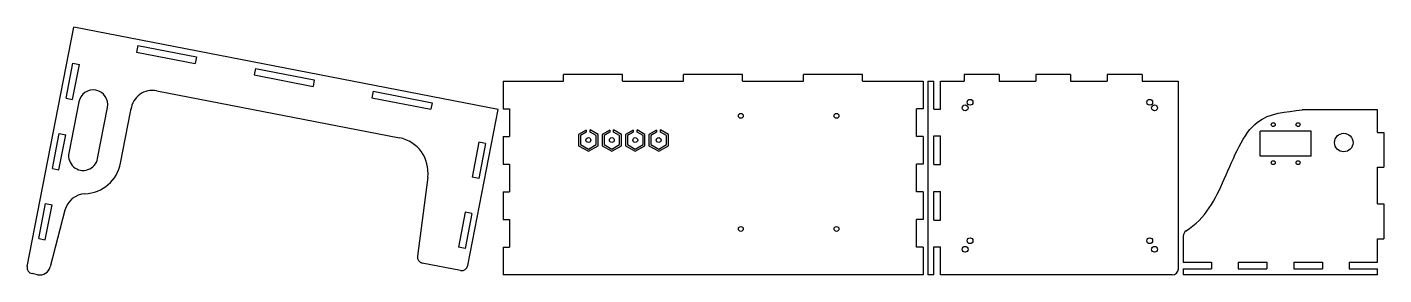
# Model space of a CAD drawing. Extents: x 1.4 to 28.7, y 1.4 to 6.4.
import ezdxf

# ---------------------------------------------------------------- set-up
doc = ezdxf.new("R2010")
doc.units = 0
doc.header["$LTSCALE"] = 0.5
doc.header["$MEASUREMENT"] = 0
doc.layers.add('VISIBLE', color=7, linetype='CONTINUOUS')

msp = doc.modelspace()

# ---------------------------------------------------------------- linework, layer by layer
at = {"layer": 'VISIBLE'}
for p, q in [((1.37, 1.542), (2.309, 6.374)), ((10.864, 4.711), (2.309, 6.374)), ((3.596, 6.001), (3.57, 5.869)), ((3.57, 5.869), (4.757, 5.638)), ((3.596, 6.001), (4.783, 5.771)), ((4.783, 5.771), (4.757, 5.638)), ((2.152, 4.936), (2.289, 5.643)), ((2.284, 4.91), (2.422, 5.618)), ((2.289, 5.643), (2.422, 5.618)), ((5.97, 5.54), (5.944, 5.407)), ((5.97, 5.54), (7.157, 5.309)), ((5.944, 5.407), (7.131, 5.177)), ((7.157, 5.309), (7.131, 5.177)), ((10.964, 5.285), (12.183, 5.285)), ((10.964, 5.285), (10.964, 4.726)), ((13.372, 5.415), (12.183, 5.415)), ((12.183, 5.285), (12.183, 5.415)), ((13.372, 5.285), (13.372, 5.415)), ((13.372, 5.285), (14.601, 5.285)), ((14.601, 5.285), (14.601, 5.415)), ((15.79, 5.415), (14.601, 5.415)), ((15.79, 5.285), (15.79, 5.415)), ((15.79, 5.285), (17.02, 5.285)), ((17.02, 5.285), (17.02, 5.415)), ((18.209, 5.415), (17.02, 5.415)), ((18.209, 5.285), (18.209, 5.415)), ((18.209, 5.285), (19.428, 5.285)), ((19.428, 5.285), (19.428, 4.726)), ((19.528, 5.285), (19.528, 1.371)), ((19.528, 5.285), (19.648, 5.285)), ((19.648, 4.716), (19.648, 5.285)), ((19.783, 4.716), (19.783, 5.285)), ((19.783, 5.285), (20.259, 5.285)), ((20.259, 5.415), (20.259, 5.285)), ((20.96, 5.415), (20.259, 5.415)), ((20.96, 5.415), (20.96, 5.285)), ((20.96, 5.285), (21.701, 5.285)), ((21.701, 5.415), (21.701, 5.285)), ((22.402, 5.415), (21.701, 5.415)), ((22.402, 5.415), (22.402, 5.285)), ((22.402, 5.285), (23.143, 5.285)), ((23.143, 5.415), (23.143, 5.285)), ((23.843, 5.415), (23.143, 5.415)), ((23.843, 5.415), (23.843, 5.285)), ((23.843, 5.285), (24.574, 5.285)), ((24.574, 5.285), (24.574, 1.495)), ((2.152, 4.936), (2.284, 4.91)), ((3.979, 5.09), (8.871, 4.139)), ((8.344, 5.079), (8.318, 4.946)), ((8.318, 4.946), (9.505, 4.715)), ((8.344, 5.079), (9.531, 4.848)), ((2.409, 4.865), (2.208, 3.832)), ((2.787, 3.719), (2.988, 4.753)), ((3.251, 3.629), (3.452, 4.663)), ((9.531, 4.848), (9.505, 4.715)), ((10.251, 1.559), (10.864, 4.711)), ((10.964, 4.726), (11.094, 4.726)), ((11.094, 4.726), (11.094, 4.167)), ((19.428, 4.726), (19.298, 4.726)), ((19.298, 4.167), (19.298, 4.726)), ((19.648, 4.716), (19.783, 4.716)), ((28.588, 4.705), (27.073, 4.705)), ((28.588, 4.245), (28.588, 4.705)), ((1.877, 3.52), (2.014, 4.228)), ((2.009, 3.495), (2.147, 4.202)), ((2.014, 4.228), (2.147, 4.202)), ((10.964, 4.167), (10.964, 3.608)), ((10.964, 4.167), (11.094, 4.167)), ((12.64, 4.296), (12.485, 4.207)), ((12.485, 4.207), (12.485, 3.979)), ((12.64, 4.251), (12.524, 4.184)), ((12.524, 4.184), (12.524, 4.002)), ((12.64, 4.296), (12.64, 4.251)), ((12.719, 4.253), (12.719, 4.299)), ((12.879, 4.207), (12.719, 4.299)), ((12.839, 4.184), (12.719, 4.253)), ((12.839, 4.002), (12.839, 4.184)), ((12.879, 3.979), (12.879, 4.207)), ((13.113, 4.296), (12.957, 4.207)), ((12.957, 4.207), (12.957, 3.979)), ((13.113, 4.251), (12.997, 4.184)), ((12.997, 4.184), (12.997, 4.002)), ((13.113, 4.296), (13.113, 4.251)), ((13.351, 4.207), (13.191, 4.299)), ((13.191, 4.253), (13.191, 4.299)), ((13.312, 4.184), (13.191, 4.253)), ((13.312, 4.002), (13.312, 4.184)), ((13.351, 3.979), (13.351, 4.207)), ((13.585, 4.296), (13.43, 4.207)), ((13.43, 4.207), (13.43, 3.979)), ((13.585, 4.251), (13.469, 4.184)), ((13.469, 4.184), (13.469, 4.002)), ((13.585, 4.296), (13.585, 4.251)), ((13.823, 4.207), (13.664, 4.299)), ((13.664, 4.253), (13.664, 4.299)), ((13.784, 4.184), (13.664, 4.253)), ((13.784, 4.002), (13.784, 4.184)), ((13.823, 3.979), (13.823, 4.207)), ((14.057, 4.296), (13.902, 4.207)), ((13.902, 4.207), (13.902, 3.979)), ((14.057, 4.251), (13.942, 4.184)), ((13.942, 4.184), (13.942, 4.002)), ((14.057, 4.296), (14.057, 4.251)), ((14.136, 4.253), (14.136, 4.299)), ((14.296, 4.207), (14.136, 4.299)), ((14.257, 4.184), (14.136, 4.253)), ((14.257, 4.002), (14.257, 4.184)), ((14.296, 3.979), (14.296, 4.207)), ((19.428, 4.167), (19.298, 4.167)), ((19.428, 4.167), (19.428, 3.608)), ((19.648, 3.598), (19.648, 4.177)), ((19.648, 4.177), (19.783, 4.177)), ((19.783, 3.598), (19.783, 4.177)), ((27.254, 4.271), (26.223, 4.271)), ((26.223, 3.77), (26.223, 4.271)), ((27.254, 3.77), (27.254, 4.271)), ((28.588, 4.245), (28.718, 4.245)), ((28.718, 4.245), (28.718, 3.544)), ((10.476, 4.052), (10.338, 3.344)), ((10.608, 4.026), (10.471, 3.319)), ((10.608, 4.026), (10.476, 4.052)), ((12.485, 3.979), (12.682, 3.866)), ((12.524, 4.002), (12.682, 3.911)), ((12.682, 3.911), (12.839, 4.002)), ((12.682, 3.866), (12.879, 3.979)), ((12.957, 3.979), (13.154, 3.866)), ((12.997, 4.002), (13.154, 3.911)), ((13.154, 3.911), (13.312, 4.002)), ((13.154, 3.866), (13.351, 3.979)), ((13.43, 3.979), (13.627, 3.866)), ((13.469, 4.002), (13.627, 3.911)), ((13.627, 3.911), (13.784, 4.002)), ((13.627, 3.866), (13.823, 3.979)), ((13.902, 3.979), (14.099, 3.866)), ((13.942, 4.002), (14.099, 3.911)), ((14.099, 3.911), (14.257, 4.002)), ((14.099, 3.866), (14.296, 3.979)), ((10.964, 3.608), (11.094, 3.608)), ((11.094, 3.608), (11.094, 3.048)), ((19.428, 3.608), (19.298, 3.608)), ((19.298, 3.048), (19.298, 3.608)), ((19.648, 3.598), (19.783, 3.598)), ((27.254, 3.77), (26.223, 3.77)), ((1.877, 3.52), (2.009, 3.495)), ((9.444, 3.344), (9.236, 1.749)), ((10.471, 3.319), (10.338, 3.344)), ((28.588, 3.544), (28.718, 3.544)), ((28.588, 2.803), (28.588, 3.544)), ((10.964, 3.048), (10.964, 2.489)), ((10.964, 3.048), (11.094, 3.048)), ((19.428, 3.048), (19.298, 3.048)), ((19.428, 3.048), (19.428, 2.489)), ((19.648, 2.479), (19.648, 3.058)), ((19.648, 3.058), (19.783, 3.058)), ((19.783, 2.479), (19.783, 3.058)), ((1.602, 2.105), (1.739, 2.813)), ((1.734, 2.079), (1.872, 2.787)), ((1.739, 2.813), (1.872, 2.787)), ((28.588, 2.803), (28.718, 2.803)), ((28.718, 2.803), (28.718, 2.102)), ((2.129, 2.681), (1.832, 1.534)), ((10.201, 2.637), (10.063, 1.929)), ((10.333, 2.611), (10.196, 1.903)), ((10.333, 2.611), (10.201, 2.637)), ((10.964, 2.489), (11.094, 2.489)), ((11.094, 2.489), (11.094, 1.93)), ((19.428, 2.489), (19.298, 2.489)), ((19.298, 1.93), (19.298, 2.489)), ((19.648, 2.479), (19.783, 2.479)), ((1.602, 2.105), (1.734, 2.079)), ((10.196, 1.903), (10.063, 1.929)), ((10.964, 1.93), (11.094, 1.93)), ((10.964, 1.93), (10.964, 1.371)), ((19.428, 1.93), (19.298, 1.93)), ((19.428, 1.93), (19.428, 1.371)), ((19.648, 1.94), (19.783, 1.94)), ((19.648, 1.371), (19.648, 1.94)), ((19.783, 1.371), (19.783, 1.94)), ((24.674, 2.154), (24.674, 1.626)), ((28.588, 2.102), (28.718, 2.102)), ((28.588, 1.626), (28.588, 2.102)), ((1.579, 1.375), (1.468, 1.397)), ((10.106, 1.462), (9.334, 1.611)), ((19.428, 1.371), (10.964, 1.371)), ((19.648, 1.371), (19.528, 1.371)), ((24.451, 1.371), (19.783, 1.371)), ((24.674, 1.626), (25.244, 1.626)), ((24.674, 1.491), (24.674, 1.371)), ((24.674, 1.491), (25.244, 1.491)), ((28.588, 1.371), (24.674, 1.371)), ((25.244, 1.626), (25.244, 1.491)), ((25.783, 1.626), (25.783, 1.491)), ((25.783, 1.626), (26.362, 1.626)), ((25.783, 1.491), (26.362, 1.491)), ((26.362, 1.626), (26.362, 1.491)), ((26.901, 1.626), (26.901, 1.491)), ((26.901, 1.626), (27.48, 1.626)), ((26.901, 1.491), (27.48, 1.491)), ((27.48, 1.626), (27.48, 1.491)), ((28.019, 1.626), (28.588, 1.626)), ((28.019, 1.626), (28.019, 1.491)), ((28.019, 1.491), (28.588, 1.491)), ((28.588, 1.371), (28.588, 1.491))]:
    msp.add_line(p, q, dxfattribs=at)
for centre, radius in [((20.277, 4.742), 0.0591), ((20.376, 4.856), 0.0591), ((23.998, 4.856), 0.0591), ((24.096, 4.742), 0.0591), ((15.756, 4.583), 0.0492), ((17.685, 4.583), 0.0492), ((26.489, 4.405), 0.0394), ((26.989, 4.405), 0.0394), ((12.682, 4.093), 0.0492), ((13.154, 4.093), 0.0492), ((13.627, 4.093), 0.0492), ((14.099, 4.093), 0.0492), ((27.91, 4.043), 0.187), ((26.489, 3.636), 0.0394), ((26.989, 3.636), 0.0394), ((15.756, 2.299), 0.0492), ((17.685, 2.299), 0.0492), ((20.277, 1.888), 0.0591), ((20.376, 2.061), 0.0591), ((23.998, 2.061), 0.0591), ((24.096, 1.888), 0.0591)]:
    msp.add_circle(centre, radius, dxfattribs=at)
for centre, radius, start, end in [((2.699, 4.809), 0.295, 349, 169), ((3.895, 4.659), 0.438, 79, 172.8695), ((2.699, 4.809), 0.768, 349, 352.8695), ((8.735, 3.437), 0.715, 352.5475, 79), ((2.498, 3.775), 0.295, 169, 349), ((2.498, 3.775), 0.768, 272.6589, 349), ((2.554, 2.57), 0.438, 92.6589, 165.4525), ((24.798, 2.154), 0.124, 122.5744, 180), ((9.358, 1.733), 0.124, 172.5475, 259), ((1.491, 1.518), 0.124, 169, 259), ((1.621, 1.589), 0.218, 259, 345.4525), ((10.13, 1.583), 0.124, 259, 349), ((24.451, 1.495), 0.124, 270, 0)]:
    msp.add_arc(centre, radius, start, end, dxfattribs=at)
msp.add_open_spline([(24.731, 2.259), (25.125, 2.51), (25.537, 3.319), (26.03, 4.629), (26.74, 4.657), (27.073, 4.705)], degree=3, knots=[0.3294692, 0.3294692, 0.3294692, 0.3294692, 0.4808798, 0.6473746, 0.7869118, 0.7869118, 0.7869118, 0.7869118], dxfattribs=at)

doc.saveas('drawing.dxf')
